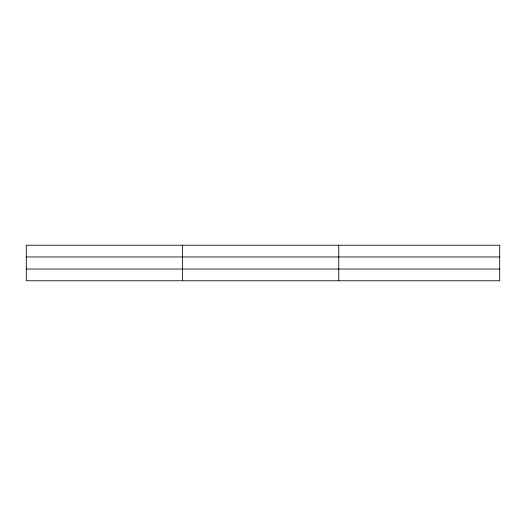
<?xml version="1.0" encoding="UTF-8"?>
<svg xmlns="http://www.w3.org/2000/svg" width="526" height="526" viewBox="0 0 526 526"><rect width="100%" height="100%" fill="white"/><g stroke="black" fill="none" stroke-linecap="round" stroke-linejoin="round"><path stroke-width="0.79" d="M182.522 280.766L182.522 245.234M338.744 280.766L338.744 245.234M499.7 256.958L499.7 245.234L26.3 245.234L26.3 280.766L499.7 280.766L499.7 256.958L26.3 256.958M26.3 269.042L499.7 269.042"/></g></svg>
